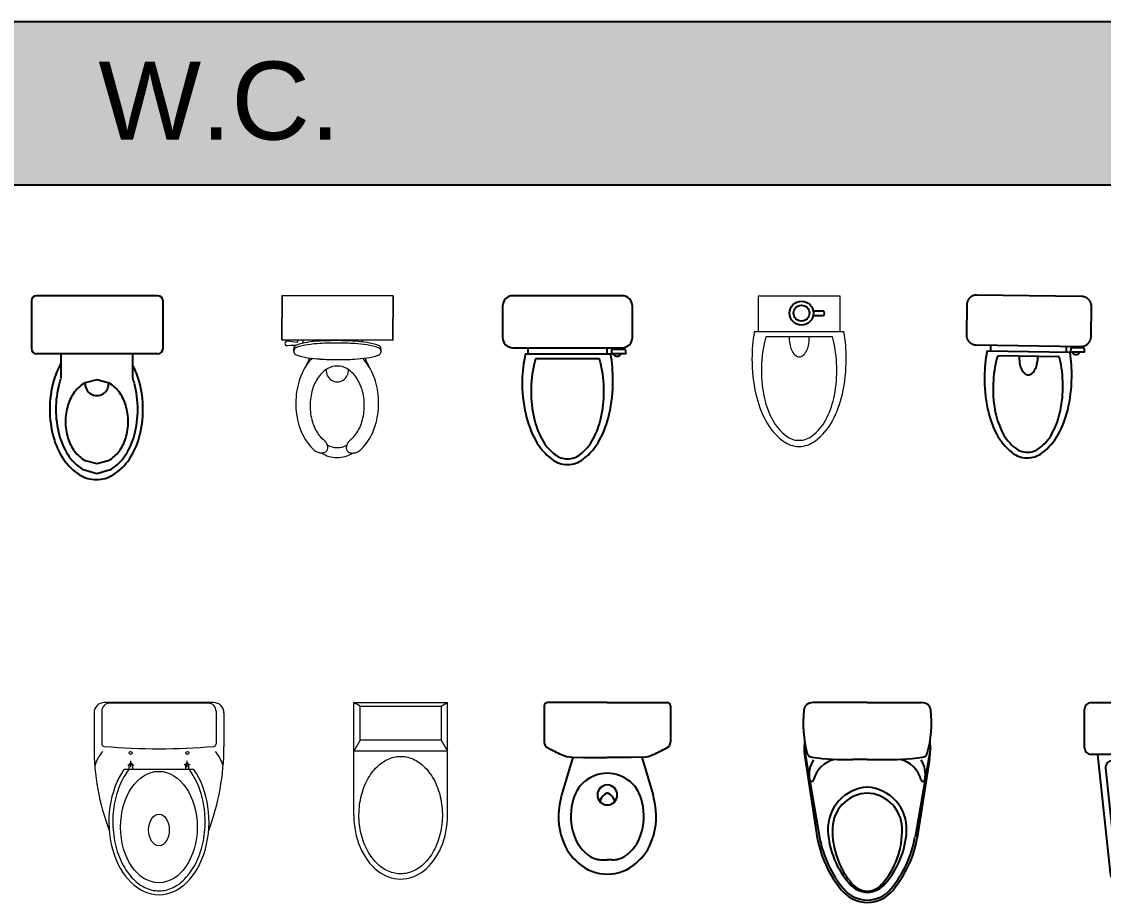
# Model space of a CAD drawing. Header units: millimetres. Extents: x 21526 to 38340, y 1344 to 14848.
# Drawn here: x 29919 to 34083, y 11458 to 14848 of the extents above; entities that cross this region are included whole.
import ezdxf

# ---------------------------------------------------------------- set-up
doc = ezdxf.new("R2010")
doc.units = ezdxf.units.MM
doc.layers.add('www.cad-blocks.net', color=7, linetype='Continuous')
doc.styles.get("Standard").update_dxf_attribs({"font": 'arial.ttf'})

# ---------------------------------------------------------------- blocks, each defined once
blk = doc.blocks.new('A$C150B42AD')
at = {"linetype": 'Continuous', "ltscale": 20}
for p, q in [((0, 0.648), (0, 0.508)), ((0.243, 0.6605), (0.0125, 0.6605)), ((0.243, 0.6605), (0.4735, 0.6605)), ((0.486, 0.648), (0.486, 0.508)), ((0.11, 0.4499), (0.067, 0.3038)), ((0.1071, 0.45), (0.1511, 0.4485)), ((0.1511, 0.4485), (0.243, 0.4485)), ((0.3349, 0.4485), (0.243, 0.4485)), ((0.3789, 0.45), (0.3349, 0.4485)), ((0.376, 0.4499), (0.419, 0.3038)), ((0.2245, 0.0549), (0.243, 0.0549)), ((0.2615, 0.0549), (0.243, 0.0549))]:
    blk.add_line(p, q, dxfattribs=at)
for centre, radius, start, end in [((0.0125, 0.648), 0.0125, 90, 180), ((0.4735, 0.648), 0.0125, 0, 90), ((0.024, 0.508), 0.024, 180, 244), ((0.462, 0.508), 0.024, 296, 0), ((0.2288, 0.8612), 0.4323, 240.1181, 247.8819), ((0.1119, 0.5519), 0.102, 243.3048, 267.3048), ((0.3741, 0.5519), 0.102, 272.6952, 296.6952), ((0.2572, 0.8612), 0.4323, 292.1181, 299.8819), ((0.243, 0.252), 0.136, 90, 170.1094), ((0.243, 0.252), 0.136, 9.8906, 90), ((0.243, 0.3047), 0.0384, 90, 270), ((0.243, 0.3047), 0.0384, 270, 90), ((0.243, 0.252), 0.1835, 163.5995, 169.4685), ((0.2645, 0.2649), 0.0525, 119.1738, 155.0156), ((0.2439, 0.2978), 0.0139, 93.654, 111.1905), ((0.2421, 0.2978), 0.0139, 68.8095, 86.346), ((0.2215, 0.2649), 0.0525, 24.9844, 60.8262), ((0.243, 0.252), 0.1835, 10.5315, 16.4005), ((0.3111, 0.2222), 0.2565, 165.7118, 200.3377), ((0.3111, 0.2222), 0.209, 165.2745, 200.6078), ((0.2251, 0.2822), 0.00957, 149.1844, 231.8077), ((0.2609, 0.2822), 0.00957, 308.1923, 30.8156), ((0.1749, 0.2222), 0.209, 339.3922, 14.7255), ((0.1749, 0.2222), 0.2565, 339.6623, 14.2882), ((0.258, 0.194), 0.197, 198.0034, 230.274), ((0.258, 0.194), 0.1495, 197.6391, 230.6282), ((0.228, 0.194), 0.1495, 309.3718, 342.3609), ((0.228, 0.194), 0.197, 309.726, 341.9966), ((0.243, 0.166), 0.166, 228.0788, 270), ((0.243, 0.166), 0.1185, 227.6455, 235.8467), ((0.2245, 0.1499), 0.095, 239.6324, 270), ((0.243, 0.166), 0.166, 270, 311.9212), ((0.2615, 0.1499), 0.095, 270, 300.3676), ((0.243, 0.166), 0.1185, 304.1533, 312.3545)]:
    blk.add_arc(centre, radius, start, end, dxfattribs=at)
blk = doc.blocks.new('A$C188A4A68')
at = {"linetype": 'Continuous', "ltscale": 20}
for p, q in [((0.2444, 0.7693), (0.0344, 0.7693)), ((0.2444, 0.7693), (0.4544, 0.7693)), ((0.0013, 0.5938), (0.0607, 0.2504)), ((0.4874, 0.5938), (0.428, 0.2504)), ((0.0054, 0.5515), (0.0519, 0.2489)), ((0.2444, 0.5498), (0.1889, 0.5498)), ((0.2444, 0.5498), (0.2998, 0.5498)), ((0.4833, 0.5515), (0.4368, 0.2489))]:
    blk.add_line(p, q, dxfattribs=at)
for centre, radius, start, end in [((0.0344, 0.7343), 0.0349, 90, 169.5926), ((0.4544, 0.7343), 0.0349, 10.4074, 90), ((0.442, 0.6914), 0.4447, 173.6395, 195.464), ((0.0467, 0.6914), 0.4447, 344.536, 6.3605), ((0.2125, 0.5932), 0.2113, 172.6498, 191.3659), ((0.2762, 0.5932), 0.2113, 348.6341, 7.3502), ((0.0333, 0.5802), 0.0213, 200.243, 267.1503), ((0.1303, 0.4913), 0.1097, 148.5069, 190.0488), ((0.1632, 1.4554), 0.906, 261.6902, 271.6258), ((0.1461, 0.4405), 0.1134, 104.1041, 164.1501), ((0.3255, 1.4554), 0.906, 268.3742, 278.3098), ((0.3426, 0.4405), 0.1134, 15.8499, 75.8959), ((0.3584, 0.4913), 0.1097, 349.9512, 31.4931), ((0.4554, 0.5802), 0.0213, 272.8497, 339.757), ((0.0297, 0.4734), 0.0075, 189.8264, 345.0875), ((0.459, 0.4734), 0.0075, 194.9125, 350.1736), ((0.254, 0.2824), 0.1613, 93.4333, 183.0038), ((0.2493, 0.2813), 0.1393, 92.0329, 172.0373), ((0.2347, 0.2824), 0.1613, 356.9962, 86.5667), ((0.2394, 0.2813), 0.1393, 7.9627, 87.9671), ((0.4211, 0.2752), 0.3108, 175.3213, 219.2477), ((0.0676, 0.2752), 0.3108, 320.7523, 4.6787), ((0.4781, 0.3243), 0.4238, 190.0435, 219.7538), ((0.4311, 0.2946), 0.3389, 183.5042, 221.0229), ((0.0576, 0.2946), 0.3389, 318.9771, 356.4958), ((0.0106, 0.3243), 0.4238, 320.2462, 349.9565), ((0.4781, 0.3243), 0.4328, 190.0297, 219.7428), ((0.0106, 0.3243), 0.4328, 320.2572, 349.9703), ((0.2444, 0.127), 0.127, 218.716, 270), ((0.2444, 0.127), 0.118, 218.6774, 270), ((0.2444, 0.127), 0.088, 218.504, 270), ((0.2498, 0.1282), 0.0854, 215.5685, 266.3197), ((0.2389, 0.1282), 0.0854, 273.6803, 324.4315), ((0.2444, 0.127), 0.088, 270, 321.496), ((0.2444, 0.127), 0.118, 270, 321.3226), ((0.2444, 0.127), 0.127, 270, 321.284)]:
    blk.add_arc(centre, radius, start, end, dxfattribs=at)
blk = doc.blocks.new('A$C274B7A8C')
for p, q in [((0, 0.525), (0, 0.675)), ((0.025, 0.7), (0.475, 0.7)), ((0.5, 0.675), (0.5, 0.525)), ((0.475, 0.5), (0.025, 0.5)), ((0.05, 0.5), (0.0979, 0.0448)), ((0.4021, 0.0448), (0.45, 0.5)), ((0.1055, 0.475), (0.3945, 0.475)), ((0.0807, 0.4474), (0.1228, 0.0474)), ((0.3772, 0.0474), (0.4193, 0.4474)), ((0.1476, 0.025), (0.3524, 0.025)), ((0.1476, 0), (0.3524, 0))]:
    blk.add_line(p, q)
for centre, radius, start, end in [((0.025, 0.675), 0.025, 90, 180), ((0.475, 0.675), 0.025, 0, 90), ((0.025, 0.525), 0.025, 180, 270), ((0.475, 0.525), 0.025, 270, 0), ((0.1055, 0.45), 0.025, 90, 186.009), ((0.3945, 0.45), 0.025, 353.991, 90), ((0.1476, 0.05), 0.05, 186.009, 270), ((0.1476, 0.05), 0.025, 186.009, 270), ((0.3524, 0.05), 0.025, 270, 353.991), ((0.3524, 0.05), 0.05, 270, 353.991)]:
    blk.add_arc(centre, radius, start, end)
blk = doc.blocks.new('A$C44022395')
for p, q in [((0, 0.6877), (0, 0.5044)), ((0.4866, 0.7077), (0.02, 0.7077)), ((0.5066, 0.5044), (0.5066, 0.6877)), ((0.4866, 0.4844), (0.02, 0.4844)), ((0.1134, 0.4844), (0.1134, 0.389)), ((0.3892, 0.4844), (0.3892, 0.3908)), ((0.2517, 0.3846), (0.2074, 0.3731)), ((0.2959, 0.3731), (0.2517, 0.3846)), ((0.2074, 0.0734), (0.2517, 0.0619)), ((0.2517, 0.0619), (0.2959, 0.0734)), ((0.1955, 0.0404), (0.2517, 0.0238)), ((0.2517, 0.0238), (0.3078, 0.0404))]:
    blk.add_line(p, q)
for centre, radius, start, end in [((0.02, 0.6877), 0.02, 90, 180), ((0.4866, 0.6877), 0.02, 0, 90), ((0.02, 0.5044), 0.02, 180, 270), ((0.4866, 0.5044), 0.02, 270, 0), ((0.3656, 0.3016), 0.291, 150.4483, 164.652), ((0.1344, 0.3016), 0.291, 15.348, 28.5058), ((0.4778, 0.2708), 0.4073, 164.652, 180), ((0.3673, 0.3006), 0.2695, 161.3359, 165.1916), ((0.136, 0.3006), 0.2695, 14.8084, 19.6606), ((0.0221, 0.2708), 0.4073, 0, 15.348), ((0.4797, 0.2708), 0.3857, 165.1916, 180), ((0.2995, 0.2376), 0.1665, 143.1832, 162.7734), ((0.2702, 0.2595), 0.1299, 118.958, 143.1832), ((0.2518, 0.3688), 0.0451, 174.4043, 5.5957), ((0.2331, 0.2595), 0.1299, 36.8168, 61.042), ((0.2038, 0.2376), 0.1665, 17.2266, 36.8168), ((0.0236, 0.2708), 0.3857, 0, 14.8084), ((0.4778, 0.2708), 0.4073, 180, 195.348), ((0.4797, 0.2708), 0.3857, 180, 194.8084), ((0.3457, 0.2233), 0.2148, 162.7734, 180), ((0.1576, 0.2233), 0.2148, 0, 17.2266), ((0.0236, 0.2708), 0.3857, 345.1916, 0), ((0.0221, 0.2708), 0.4073, 344.652, 0), ((0.3457, 0.2233), 0.2148, 180, 197.2266), ((0.1576, 0.2233), 0.2148, 342.7734, 0), ((0.3673, 0.2411), 0.2695, 194.8084, 212.5477), ((0.136, 0.2411), 0.2695, 327.4523, 345.1916), ((0.3656, 0.24), 0.291, 195.348, 213.5296), ((0.2995, 0.2089), 0.1665, 197.2266, 216.8168), ((0.2038, 0.2089), 0.1665, 323.1832, 342.7734), ((0.1344, 0.24), 0.291, 326.4704, 344.652), ((0.2963, 0.1958), 0.1852, 212.5477, 237.0167), ((0.2702, 0.187), 0.1299, 216.8168, 241.042), ((0.2331, 0.187), 0.1299, 298.958, 323.1832), ((0.207, 0.1958), 0.1852, 302.9833, 327.4523), ((0.2947, 0.193), 0.2059, 213.5296, 237.9903), ((0.2053, 0.193), 0.2059, 302.0097, 326.4704), ((0.25, 0.1215), 0.1215, 237.9903, 270), ((0.25, 0.1215), 0.1215, 270, 302.0097)]:
    blk.add_arc(centre, radius, start, end)
blk = doc.blocks.new('A$C565E300A')
at = {"lineweight": 18}
for p, q in [((0.0345, 0.4308), (0.0194, 0.4307)), ((0.0309, 0.4466), (0.0195, 0.4478)), ((0.0579, 0.4432), (0.0309, 0.4466)), ((0.0517, 0.4309), (0.0345, 0.4308)), ((0.0455, 0.4096), (0.0455, 0.4189)), ((0.3815, 0.4084), (0.3815, 0.4177))]:
    blk.add_line(p, q, dxfattribs=at)
for centre, radius, start, end in [((0.0192, 0.4392), 0.00856, 88.0406, 271.5608), ((0.0604, 0.4188), 0.0149, 109.2394, 179.8007), ((0.0604, 0.4096), 0.0149, 109.2394, 179.8007), ((0.1327, 0.2117), 0.2342, 98.1174, 109.2394), ((0.1327, 0.2025), 0.2342, 98.1174, 109.2394), ((0.0526, 0.4507), 0.00922, 305.5498, 12.3475), ((0.0649, 0.4479), 0.0171, 332.4051, 15.9445), ((0.1794, -0.1156), 0.5649, 93.2658, 98.1174), ((0.1794, -0.1249), 0.5649, 93.2658, 98.1174), ((-0.1065, 0.4576), 0.2252, 357.0572, 358.7022), ((0.2098, -0.6488), 1.0989, 89.8007, 93.2658), ((0.2098, -0.658), 1.0989, 89.8007, 93.2658), ((0.2098, -0.6488), 1.0989, 86.3356, 89.8007), ((0.2098, -0.658), 1.0989, 86.3356, 89.8007), ((0.2439, -0.1158), 0.5649, 81.484, 86.3356), ((0.2439, -0.1251), 0.5649, 81.484, 86.3356), ((0.5338, 0.4553), 0.2252, 180.8992, 182.5442), ((0.2929, 0.2112), 0.2342, 70.362, 81.484), ((0.2929, 0.2019), 0.2342, 70.362, 81.484), ((0.3666, 0.4178), 0.0149, 359.8007, 70.362), ((0.3666, 0.4085), 0.0149, 359.8007, 70.362), ((0.0604, 0.4096), 0.0149, 179.8007, 250.362), ((0.1341, 0.6161), 0.2342, 250.362, 261.484), ((-0.1065, 0.4576), 0.2252, 332.1677, 340.8035), ((0.1831, 0.9432), 0.5649, 261.484, 266.3356), ((0.2402, 0.2609), 0.1735, 135.6224, 143.8076), ((0.2172, 1.4761), 1.0989, 266.3356, 269.8007), ((0.2172, 1.4761), 1.0989, 269.8007, 273.2658), ((0.2476, 0.9429), 0.5649, 273.2658, 278.1174), ((0.1858, 0.2611), 0.1735, 35.7938, 43.979), ((0.5338, 0.4553), 0.2252, 198.7979, 207.4337), ((0.2943, 0.6156), 0.2342, 278.1174, 289.2394), ((0.3666, 0.4085), 0.0149, 289.2394, 359.8007), ((0.283, 0.2295), 0.2266, 143.8076, 163.0558), ((0.2358, 0.2421), 0.1167, 120.1595, 144.5338), ((0.2132, 0.3341), 0.0427, 173.4976, 6.1038), ((0.213, 0.2812), 0.0713, 89.8007, 120.1595), ((0.213, 0.2812), 0.0713, 59.4419, 89.8007), ((0.19, 0.2422), 0.1167, 35.0677, 59.4419), ((0.1427, 0.23), 0.2266, 16.5456, 35.7938), ((0.3507, 0.2089), 0.2974, 163.0558, 179.8007), ((0.2719, 0.2163), 0.161, 144.5338, 163.4743), ((0.1537, 0.2167), 0.161, 16.1271, 35.0677), ((0.0748, 0.2098), 0.2974, 359.8007, 16.5456), ((0.329, 0.1994), 0.2206, 163.4743, 179.8007), ((0.0965, 0.2002), 0.2206, 359.8007, 16.1271), ((0.3507, 0.2089), 0.2974, 179.8007, 196.5456), ((0.0748, 0.2098), 0.2974, 343.0558, 359.8007), ((0.329, 0.1994), 0.2206, 179.8007, 196.1271), ((0.0965, 0.2002), 0.2206, 343.4743, 359.8007), ((0.2718, 0.1828), 0.161, 196.1271, 215.0677), ((0.1536, 0.1833), 0.161, 324.5338, 343.4743), ((0.2829, 0.1887), 0.2266, 196.5456, 215.7938), ((0.2355, 0.1574), 0.1167, 215.0677, 226.8646), ((0.1897, 0.1575), 0.1167, 312.7368, 324.5338), ((0.1426, 0.1892), 0.2266, 323.8076, 343.0558), ((0.2398, 0.1577), 0.1735, 215.7938, 228.3242), ((0.1204, 0.0223), 0.0612, 39.2996, 54.6766), ((0.1339, 0.0333), 0.0438, 21.0947, 39.2996), ((0.1458, 0.0379), 0.031, 356.6354, 21.0947), ((0.2125, 0.1183), 0.0799, 242.1825, 269.8007), ((0.2125, 0.1183), 0.0799, 269.8007, 297.419), ((0.2786, 0.0375), 0.031, 158.5067, 182.966), ((0.2905, 0.0328), 0.0438, 140.3018, 158.5067), ((0.3039, 0.0217), 0.0612, 124.9248, 140.3018), ((0.1854, 0.1579), 0.1735, 311.2772, 323.8076), ((0.1598, 0.078), 0.0612, 234.6766, 250.0536), ((0.1539, 0.0616), 0.0438, 250.0536, 268.2585), ((0.2124, 0.11), 0.11, 236.8889, 269.8007), ((0.1535, 0.0489), 0.031, 268.2585, 292.7178), ((0.1584, 0.0372), 0.0184, 292.7178, 324.6766), ((0.1584, 0.0372), 0.0184, 324.6766, 356.6354), ((0.2124, 0.11), 0.11, 269.8007, 302.7125), ((0.266, 0.0368), 0.0184, 182.966, 214.9248), ((0.266, 0.0368), 0.0184, 214.9248, 246.8836), ((0.271, 0.0485), 0.031, 246.8836, 271.3429), ((0.2707, 0.0612), 0.0438, 271.3429, 289.5478), ((0.2648, 0.0776), 0.0612, 289.5478, 304.9248)]:
    blk.add_arc(centre, radius, start, end, dxfattribs=at)
for points in [[(0, 0.4529), (0.0006, 0.6238), (0.0006, 0.6238, 0.0385), (0, 0.4529, 0.0385)], [(0.0006, 0.6238), (0.4279, 0.6223), (0.4279, 0.6223, 0.0385), (0.0006, 0.6238, 0.0385)], [(0.4279, 0.6223), (0.4273, 0.4514), (0.4273, 0.4514, 0.0385), (0.4279, 0.6223, 0.0385)], [(0.4273, 0.4514), (0, 0.4529), (0, 0.4529, 0.0385), (0.4273, 0.4514, 0.0385)]]:
    blk.add_3dface(points, dxfattribs=at)
blk = doc.blocks.new('A$C238700B9')
for p, q in [((0.25, 0.65), (0.04, 0.65)), ((0.46, 0.65), (0.25, 0.65)), ((0, 0.61), (0, 0.49)), ((0.5, 0.49), (0.5, 0.61)), ((0.04, 0.45), (0.46, 0.45)), ((0.4166, 0.4252), (0.0876, 0.4252)), ((0.0974, 0.45), (0.0974, 0.4252)), ((0.401, 0.45), (0.401, 0.4252)), ((0.473, 0.4434), (0.419, 0.4434)), ((0.419, 0.4434), (0.419, 0.428)), ((0.419, 0.428), (0.4756, 0.428)), ((0.4337, 0.4434), (0.4337, 0.45)), ((0.446, 0.45), (0.446, 0.4434)), ((0.4756, 0.428), (0.473, 0.4434)), ((0.3733, 0.4074), (0.1267, 0.4074))]:
    blk.add_line(p, q)
for centre, radius, start, end in [((0.04, 0.61), 0.04, 90, 180), ((0.46, 0.61), 0.04, 0, 90), ((0.04, 0.49), 0.04, 180, 270), ((0.46, 0.49), 0.04, 270, 0), ((0.6767, 0.3001), 0.6022, 168.0194, 177.6347), ((-0.1767, 0.325), 0.6017, 0, 9.5816), ((0.4403, 0.434), 0.0169, 200.64, 339.36), ((0.5914, 0.2827), 0.4814, 167.4267, 180), ((0.4225, 0.3203), 0.3083, 163.5954, 167.4267), ((0.0775, 0.3203), 0.3083, 12.5733, 16.4046), ((-0.0914, 0.2827), 0.4814, 0, 12.5733), ((0.6767, 0.325), 0.6017, 180, 192.5733), ((-0.1767, 0.325), 0.6017, 347.4267, 0), ((0.5914, 0.2827), 0.4814, 180, 192.5733), ((-0.0914, 0.2827), 0.4814, 347.4267, 0), ((0.4656, 0.2779), 0.3854, 192.5733, 208.3008), ((0.4225, 0.245), 0.3083, 192.5733, 208.3008), ((0.0775, 0.245), 0.3083, 331.6992, 347.4267), ((0.0344, 0.2779), 0.3854, 331.6992, 347.4267), ((0.3327, 0.2064), 0.2345, 208.3008, 232.4306), ((0.3162, 0.1878), 0.1876, 208.3008, 232.4306), ((0.1838, 0.1878), 0.1876, 307.5694, 331.6992), ((0.1673, 0.2064), 0.2345, 307.5694, 331.6992), ((0.25, 0.0988), 0.0988, 232.4306, 270), ((0.2463, 0.0908), 0.0682, 229.3166, 273.1139), ((0.2537, 0.0908), 0.0682, 266.8861, 310.6834), ((0.25, 0.0988), 0.0988, 270, 307.5694)]:
    blk.add_arc(centre, radius, start, end)
blk = doc.blocks.new('A$C7FD35E1A')
at = {"lineweight": 18}
for p, q in [((0.0233, 0.5799), (0.0233, 0.4408)), ((0.0233, 0.5799), (0.338, 0.5799)), ((0.338, 0.5799), (0.338, 0.4408)), ((0.3542, 0.4408), (0.0087, 0.4408)), ((0.3093, 0.4224), (0.0536, 0.4224))]:
    blk.add_line(p, q, dxfattribs=at)
for p, q in [((0.2356, 0.5044), (0.275, 0.5044)), ((0.2357, 0.5217), (0.2745, 0.5217))]:
    blk.add_line(p, q)
for radius in [0.046, 0.0305]:
    blk.add_circle((0.1904, 0.5132), radius)
blk.add_arc((0.2685, 0.5129), 0.0107, 307.488, 55.394)
for centre, radius, start, end in [((0.6238, 0.337), 0.6238, 170.4184, 180), ((0.3603, 0.3321), 0.3197, 163.5954, 167.4267), ((0.277, 0.4171), 0.1337, 177.7133, 180), ((0.277, 0.4171), 0.1337, 180, 192.5399), ((0.0869, 0.4171), 0.1337, 347.4601, 0), ((0.0869, 0.4171), 0.1337, 360, 2.2867), ((0.0026, 0.3321), 0.3197, 12.5733, 16.4046), ((-0.261, 0.337), 0.6238, 0, 9.5816), ((0.5354, 0.2931), 0.4991, 167.4267, 180), ((0.23, 0.4066), 0.0855, 192.5399, 208.2349), ((0.1339, 0.4066), 0.0855, 331.7651, 347.4601), ((-0.1725, 0.2931), 0.4991, 0, 12.5733), ((0.6238, 0.337), 0.6238, 180, 192.5733), ((0.2004, 0.3907), 0.052, 208.2349, 232.3543), ((0.182, 0.3668), 0.0218, 232.3543, 270), ((0.182, 0.3668), 0.0218, 270, 307.6457), ((0.1635, 0.3907), 0.052, 307.6457, 331.7651), ((-0.261, 0.337), 0.6238, 347.4267, 0), ((0.5354, 0.2931), 0.4991, 180, 192.5733), ((-0.1725, 0.2931), 0.4991, 347.4267, 0), ((0.405, 0.2881), 0.3996, 192.5733, 208.3008), ((0.3603, 0.254), 0.3197, 192.5733, 208.3008), ((0.0026, 0.254), 0.3197, 331.6992, 347.4267), ((-0.0421, 0.2881), 0.3996, 331.6992, 347.4267), ((0.2672, 0.214), 0.2432, 208.3008, 232.4306), ((0.2501, 0.1947), 0.1945, 208.3008, 232.4306), ((0.1128, 0.1947), 0.1945, 307.5694, 331.6992), ((0.0957, 0.214), 0.2432, 307.5694, 331.6992), ((0.1814, 0.1024), 0.1024, 232.4306, 270), ((0.1814, 0.1055), 0.082, 232.4306, 270), ((0.1814, 0.1055), 0.082, 270, 307.5694), ((0.1814, 0.1024), 0.1024, 270, 307.5694)]:
    blk.add_arc(centre, radius, start, end, dxfattribs=at)
blk = doc.blocks.new('A$C5F4B68E5')
for p, q in [((0.2422, 0.6239), (0.0406, 0.6268)), ((0.0017, 0.589), (0, 0.4738)), ((0.4438, 0.621), (0.2422, 0.6239)), ((0.48, 0.4669), (0.4816, 0.5821)), ((0.0378, 0.4348), (0.441, 0.4291)), ((0.093, 0.4341), (0.0926, 0.4102)), ((0.3844, 0.4299), (0.384, 0.406)), ((0.4015, 0.4233), (0.4013, 0.4085)), ((0.4534, 0.4226), (0.4015, 0.4233)), ((0.4156, 0.4231), (0.4157, 0.4294)), ((0.4275, 0.4293), (0.4274, 0.423)), ((0.4557, 0.4077), (0.4534, 0.4226)), ((0.399, 0.4058), (0.0792, 0.4104)), ((0.3572, 0.3894), (0.1205, 0.3928)), ((0.4013, 0.4085), (0.4557, 0.4077))]:
    blk.add_line(p, q)
for centre, radius, start, end in [((0.6473, 0.3061), 0.5776, 169.5975, 179.179), ((0.4032, 0.3051), 0.296, 162.7744, 166.6057), ((0.3272, 0.3849), 0.1238, 176.8923, 179.179), ((0.3272, 0.3849), 0.1238, 179.179, 191.7189), ((0.1513, 0.3874), 0.1238, 346.6391, 359.179), ((0.1513, 0.3874), 0.1238, 359.179, 1.4657), ((0.0721, 0.3099), 0.296, 11.7524, 15.5836), ((-0.1719, 0.3178), 0.5776, 359.179, 8.7606), ((0.5648, 0.2666), 0.4621, 166.6057, 179.179), ((0.2836, 0.3758), 0.0792, 191.7189, 207.414), ((0.256, 0.3615), 0.0481, 207.414, 231.5333), ((0.2218, 0.362), 0.0481, 306.8247, 330.9441), ((0.1947, 0.3771), 0.0792, 330.9441, 346.6391), ((-0.0905, 0.276), 0.4621, 359.179, 11.7524), ((0.6473, 0.3061), 0.5776, 179.179, 191.7524), ((0.2386, 0.3396), 0.0202, 231.5333, 269.179), ((0.2386, 0.3396), 0.0202, 269.179, 306.8247), ((-0.1719, 0.3178), 0.5776, 346.6057, 359.179), ((0.5648, 0.2666), 0.4621, 179.179, 191.7524), ((-0.0905, 0.276), 0.4621, 346.6057, 359.179), ((0.444, 0.2638), 0.37, 191.7524, 207.4798), ((0.4022, 0.2328), 0.296, 191.7524, 207.4798), ((0.071, 0.2376), 0.296, 330.8783, 346.6057), ((0.0301, 0.2697), 0.37, 330.8783, 346.6057), ((0.3155, 0.197), 0.2251, 207.4798, 231.6096), ((0.2994, 0.1793), 0.1801, 207.4798, 231.6096), ((0.1723, 0.1812), 0.1801, 306.7484, 330.8783), ((0.1566, 0.1992), 0.2251, 306.7484, 330.8783), ((0.2346, 0.0948), 0.0949, 231.6096, 269.179), ((0.2346, 0.0976), 0.0759, 231.6096, 269.179), ((0.2346, 0.0948), 0.0949, 269.179, 306.7484), ((0.2346, 0.0976), 0.0759, 269.179, 306.7484)]:
    blk.add_arc(centre, radius, start, end)
for points in [[(0.0406, 0.6268), (0.0303, 0.627), (0.0123, 0.6169), (0.0018, 0.5993), (0.0017, 0.589)], [(0.4816, 0.5821), (0.4817, 0.5924), (0.4717, 0.6104), (0.454, 0.6209), (0.4438, 0.621)], [(0, 0.4738), (-0.0001, 0.4635), (0.0099, 0.4455), (0.0276, 0.435), (0.0378, 0.4348)], [(0.441, 0.4291), (0.4513, 0.4289), (0.4693, 0.439), (0.4798, 0.4566), (0.48, 0.4669)], [(0.4066, 0.4084), (0.408, 0.4047), (0.4139, 0.3992), (0.4217, 0.3972), (0.4295, 0.399), (0.4356, 0.4043), (0.437, 0.408)]]:
    blk.add_open_spline(points, degree=2)
blk = doc.blocks.new('A$C005B7AE8')
at = {"lineweight": 5}
for p, q in [((0.46, 0.74), (0.04, 0.74)), ((0.44, 0.7369), (0.06, 0.7369)), ((0, 0.7), (0, 0.569)), ((0.03, 0.7069), (0.03, 0.5811)), ((0.47, 0.7069), (0.47, 0.5811)), ((0.5, 0.7), (0.5, 0.569)), ((0.1298, 0.5004), (0.1534, 0.5004)), ((0.1356, 0.482), (0.1356, 0.5012)), ((0.1415, 0.4917), (0.1415, 0.5154)), ((0.1478, 0.5012), (0.1478, 0.482)), ((0.3702, 0.5004), (0.3466, 0.5004)), ((0.3522, 0.5012), (0.3522, 0.482)), ((0.3585, 0.4917), (0.3585, 0.5154)), ((0.3644, 0.482), (0.3644, 0.5012)), ((0.3847, 0.482), (0.1153, 0.482))]:
    blk.add_line(p, q, dxfattribs=at)
for centre in [(0.1408, 0.546), (0.3592, 0.546)]:
    blk.add_circle(centre, 0.00582, dxfattribs=at)
for centre, radius, start, end in [((0.04, 0.7), 0.04, 90, 180), ((0.06, 0.7069), 0.03, 90, 180), ((0.44, 0.7069), 0.03, 0, 90), ((0.46, 0.7), 0.04, 0, 90), ((0.9162, 0.5698), 0.9162, 179.9528, 200.6123), ((0.1538, 0.4498), 0.1579, 140.1815, 162.8478), ((0.04, 0.5811), 0.01, 180, 265.0115), ((0.25, 2.987), 2.425, 265.0115, 274.9885), ((-0.4162, 0.5698), 0.9162, 339.3877, 0.0472), ((0.46, 0.5811), 0.01, 274.9885, 0), ((0.3462, 0.4498), 0.1579, 17.1522, 39.8185), ((0.1417, 0.5006), 0.00615, 5.1568, 174.8432), ((0.3583, 0.5006), 0.00615, 5.1568, 174.8432)]:
    blk.add_arc(centre, radius, start, end, dxfattribs=at)
blk.add_ellipse((0.25, 0.281), major_axis=(0, -0.281), ratio=0.685919, start_param=3.915332, end_param=8.651039, dxfattribs=at)
for centre, major_axis, ratio in [((0.2497, 0.2607), (0, -0.2144), 0.687861), ((0.25, 0.2496), (0, -0.0607), 0.657164)]:
    blk.add_ellipse(centre, major_axis=major_axis, ratio=ratio, dxfattribs=at)
blk.add_open_spline([(0.133, 0.4806), (0.1233, 0.4673), (0.1192, 0.4608), (0.109, 0.4431), (0.1032, 0.4313), (0.0931, 0.4064), (0.0887, 0.3933), (0.0814, 0.3662), (0.0785, 0.3521), (0.0743, 0.3236), (0.073, 0.3091), (0.072, 0.2798), (0.0723, 0.2652), (0.0746, 0.2361), (0.0765, 0.2217), (0.0819, 0.1936), (0.0854, 0.1799), (0.0938, 0.1536), (0.0988, 0.141), (0.1099, 0.1171), (0.1162, 0.1059), (0.1297, 0.0851), (0.137, 0.0756), (0.1525, 0.0585), (0.1607, 0.0509), (0.1776, 0.0379), (0.1863, 0.0325), (0.2042, 0.0237), (0.2132, 0.0204), (0.2316, 0.0161), (0.2408, 0.015), (0.2593, 0.015), (0.2685, 0.0161), (0.2868, 0.0205), (0.2959, 0.0237), (0.3137, 0.0325), (0.3225, 0.0379), (0.3394, 0.051), (0.3475, 0.0586), (0.363, 0.0756), (0.3703, 0.0852), (0.3839, 0.1059), (0.3901, 0.1172), (0.4013, 0.141), (0.4062, 0.1537), (0.4146, 0.18), (0.4181, 0.1937), (0.4235, 0.2218), (0.4255, 0.2362), (0.4277, 0.2653), (0.428, 0.2799), (0.427, 0.3091), (0.4257, 0.3237), (0.4215, 0.3522), (0.4186, 0.3662), (0.4113, 0.3933), (0.4069, 0.4064), (0.3967, 0.4313), (0.391, 0.4432), (0.3808, 0.4609), (0.3767, 0.4673), (0.3673, 0.4823)], degree=3, knots=[3.915332, 3.915332, 3.915332, 3.915332, 4.014441, 4.014441, 4.176505, 4.176505, 4.338569, 4.338569, 4.500633, 4.500633, 4.662697, 4.662697, 4.824761, 4.824761, 4.986825, 4.986825, 5.148889, 5.148889, 5.310953, 5.310953, 5.473017, 5.473017, 5.635081, 5.635081, 5.797146, 5.797146, 5.95921, 5.95921, 6.121274, 6.121274, 6.283338, 6.283338, 6.445402, 6.445402, 6.607466, 6.607466, 6.76953, 6.76953, 6.931594, 6.931594, 7.093658, 7.093658, 7.255722, 7.255722, 7.417786, 7.417786, 7.57985, 7.57985, 7.741915, 7.741915, 7.903979, 7.903979, 8.066043, 8.066043, 8.228107, 8.228107, 8.390171, 8.390171, 8.552235, 8.552235, 8.651039, 8.651039, 8.651039, 8.651039], dxfattribs=at)
blk = doc.blocks.new('A$C238C3AFD')
at = {"lineweight": 5}
for p, q in [((0, 0.2462), (0, 0.6796)), ((0.0244, 0.6658), (0, 0.6796)), ((0, 0.6796), (0.361, 0.6796)), ((0.0244, 0.6796), (0.3366, 0.6796)), ((0.3366, 0.6658), (0.361, 0.6796)), ((0.361, 0.2462), (0.361, 0.6796)), ((0.0244, 0.5351), (0.0244, 0.6658)), ((0.0244, 0.6658), (0.3366, 0.6658)), ((0.3366, 0.6658), (0.3366, 0.5351)), ((0.0244, 0.5351), (0, 0.492)), ((0.3366, 0.5351), (0.0244, 0.5351)), ((0.3366, 0.5351), (0.361, 0.492)), ((0.361, 0.492), (0, 0.492))]:
    blk.add_line(p, q, dxfattribs=at)
blk.add_ellipse((0.1805, 0.2462), major_axis=(0, 0.2462), ratio=0.7331, start_param=1.570796, end_param=4.712389, dxfattribs=at)
blk.add_open_spline([(0.1805, 0.4724), (0.1739, 0.4724), (0.1673, 0.4718), (0.1524, 0.4692), (0.1441, 0.4668), (0.1278, 0.4601), (0.1198, 0.4558), (0.1042, 0.4454), (0.0967, 0.4392), (0.0823, 0.4252), (0.0755, 0.4173), (0.0628, 0.4), (0.0569, 0.3906), (0.0463, 0.3704), (0.0415, 0.3597), (0.0334, 0.3372), (0.03, 0.3255), (0.0246, 0.3014), (0.0227, 0.289), (0.0202, 0.264), (0.0198, 0.2513), (0.0204, 0.226), (0.0215, 0.2134), (0.0251, 0.1887), (0.0276, 0.1765), (0.0341, 0.153), (0.0381, 0.1416), (0.0472, 0.12), (0.0524, 0.1098), (0.0639, 0.0907), (0.0702, 0.0818), (0.0836, 0.0658), (0.0908, 0.0586), (0.1057, 0.046), (0.1135, 0.0406), (0.1294, 0.0316), (0.1375, 0.028), (0.154, 0.0228), (0.1623, 0.0212), (0.179, 0.0197), (0.1874, 0.0199), (0.2042, 0.0222), (0.2126, 0.0243), (0.2292, 0.0304), (0.2373, 0.0345), (0.2532, 0.0445), (0.261, 0.0504), (0.2757, 0.0641), (0.2827, 0.0718), (0.2959, 0.0889), (0.3019, 0.0982), (0.313, 0.1183), (0.3179, 0.129), (0.3264, 0.1515), (0.33, 0.1632), (0.3357, 0.1875), (0.3378, 0.2), (0.3406, 0.2252), (0.3412, 0.238), (0.3408, 0.2636), (0.3398, 0.2764), (0.3364, 0.3015), (0.3339, 0.3138), (0.3275, 0.3377), (0.3235, 0.3492), (0.3144, 0.3712), (0.3092, 0.3816), (0.2976, 0.401), (0.2913, 0.41), (0.2777, 0.4263), (0.2705, 0.4336), (0.2554, 0.4464), (0.2476, 0.4519), (0.2315, 0.4609), (0.2232, 0.4645), (0.2066, 0.4697), (0.1981, 0.4714), (0.1866, 0.4723), (0.1836, 0.4724), (0.1805, 0.4724)], degree=3, knots=[0, 0, 0, 0, 0.129187, 0.129187, 0.292984, 0.292984, 0.456781, 0.456781, 0.620578, 0.620578, 0.784375, 0.784375, 0.948173, 0.948173, 1.11197, 1.11197, 1.275767, 1.275767, 1.439564, 1.439564, 1.603361, 1.603361, 1.767159, 1.767159, 1.930956, 1.930956, 2.094753, 2.094753, 2.25855, 2.25855, 2.422347, 2.422347, 2.586144, 2.586144, 2.749942, 2.749942, 2.913739, 2.913739, 3.077536, 3.077536, 3.241333, 3.241333, 3.406995, 3.406995, 3.572656, 3.572656, 3.738317, 3.738317, 3.903979, 3.903979, 4.06964, 4.06964, 4.235301, 4.235301, 4.400963, 4.400963, 4.566624, 4.566624, 4.732286, 4.732286, 4.897947, 4.897947, 5.063608, 5.063608, 5.22927, 5.22927, 5.394931, 5.394931, 5.560592, 5.560592, 5.726254, 5.726254, 5.891915, 5.891915, 6.057576, 6.057576, 6.223238, 6.223238, 6.283185, 6.283185, 6.283185, 6.283185], dxfattribs=at)

msp = doc.modelspace()

# ---------------------------------------------------------------- hatches: boundary and pattern name
at = {"layer": 'www.cad-blocks.net', "true_color": 0x546d8e}
h = msp.add_hatch(color=155, dxfattribs=at)
h.set_gradient(color1=(68, 68, 68), color2=(84, 109, 142), tint=1)
h.paths.add_polyline_path([(23762.9, 14848.1), (23762.9, 14219.3), (38340.3, 14219.3), (38340.3, 14848.1)])

# ---------------------------------------------------------------- linework, layer by layer
at = {"layer": 'www.cad-blocks.net', "color": 155, "true_color": 0x546d8e}
for p, q in [((23762.9, 14848.1), (38340.3, 14848.1)), ((23762.9, 14219.3), (38340.3, 14219.3)), ((23762.9, 14219.3), (38340.3, 14219.3)), ((23762.9, 14219.3), (38340.3, 14219.3))]:
    msp.add_line(p, q, dxfattribs=at)

# ---------------------------------------------------------------- block references
at = {"color": 7, "xscale": 1000, "yscale": 1000, "zscale": 1000}
for name, p in [('A$C44022395', (29957, 13085.1)), ('A$C565E300A', (30921.2, 13170)), ('A$C238700B9', (31770.4, 13142.8)), ('A$C7FD35E1A', (32730.5, 13212.9)), ('A$C5F4B68E5', (33555.7, 13168.9)), ('A$C005B7AE8', (30197.9, 11487.1)), ('A$C238C3AFD', (31197.7, 11547.5)), ('A$C150B42AD', (31930.7, 11566.6)), ('A$C188A4A68', (32930, 11457.8)), ('A$C274B7A8C', (34010.7, 11527.1))]:
    msp.add_blockref(name, p, dxfattribs=at)

# ---------------------------------------------------------------- texts
at = {"layer": 'www.cad-blocks.net', "insert": (30214.7, 14694.1), "char_height": 300, "attachment_point": 1}
msp.add_mtext_dynamic_manual_height_columns('{\\C255;\\c16777215;W.C.}', width=25984.467, gutter_width=12.5, heights=[0], dxfattribs=at)

doc.saveas('drawing.dxf')
